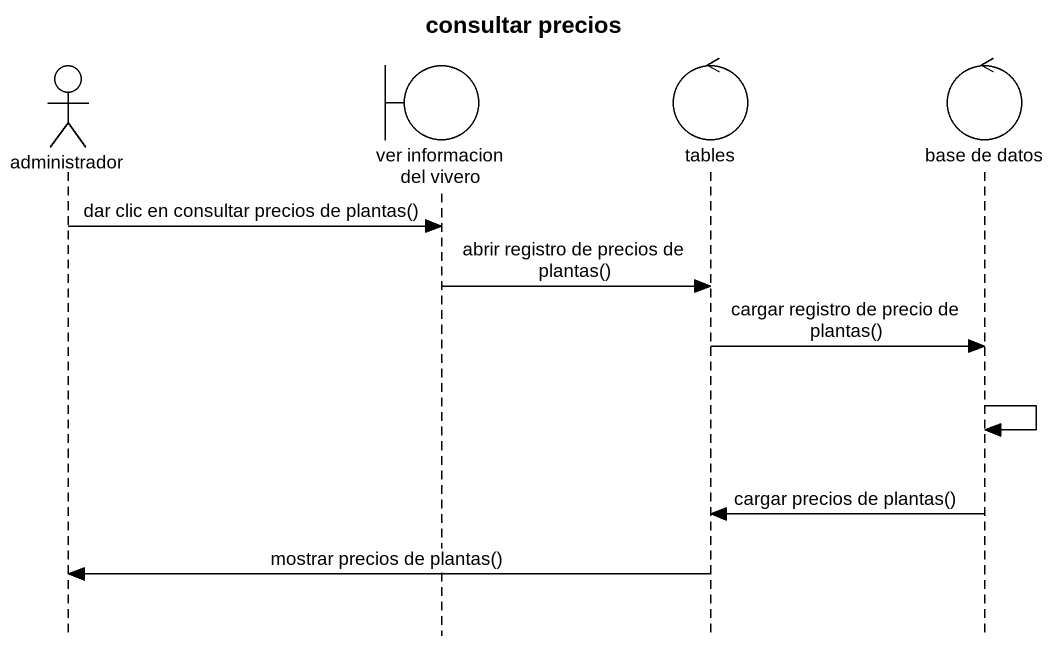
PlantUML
@startuml
title consultar precios
hide footbox
actor administrador
boundary "ver informacion del vivero" as ver_informacion_del_vivero
control tables
control "base de datos" as base_de_datos

administrador -> ver_informacion_del_vivero : dar clic en consultar precios de plantas()
ver_informacion_del_vivero -> tables : abrir registro de precios de plantas()
tables -> base_de_datos : cargar registro de precio de plantas()
base_de_datos -> base_de_datos
base_de_datos -> tables : cargar precios de plantas()
tables -> administrador : mostrar precios de plantas()
@enduml
